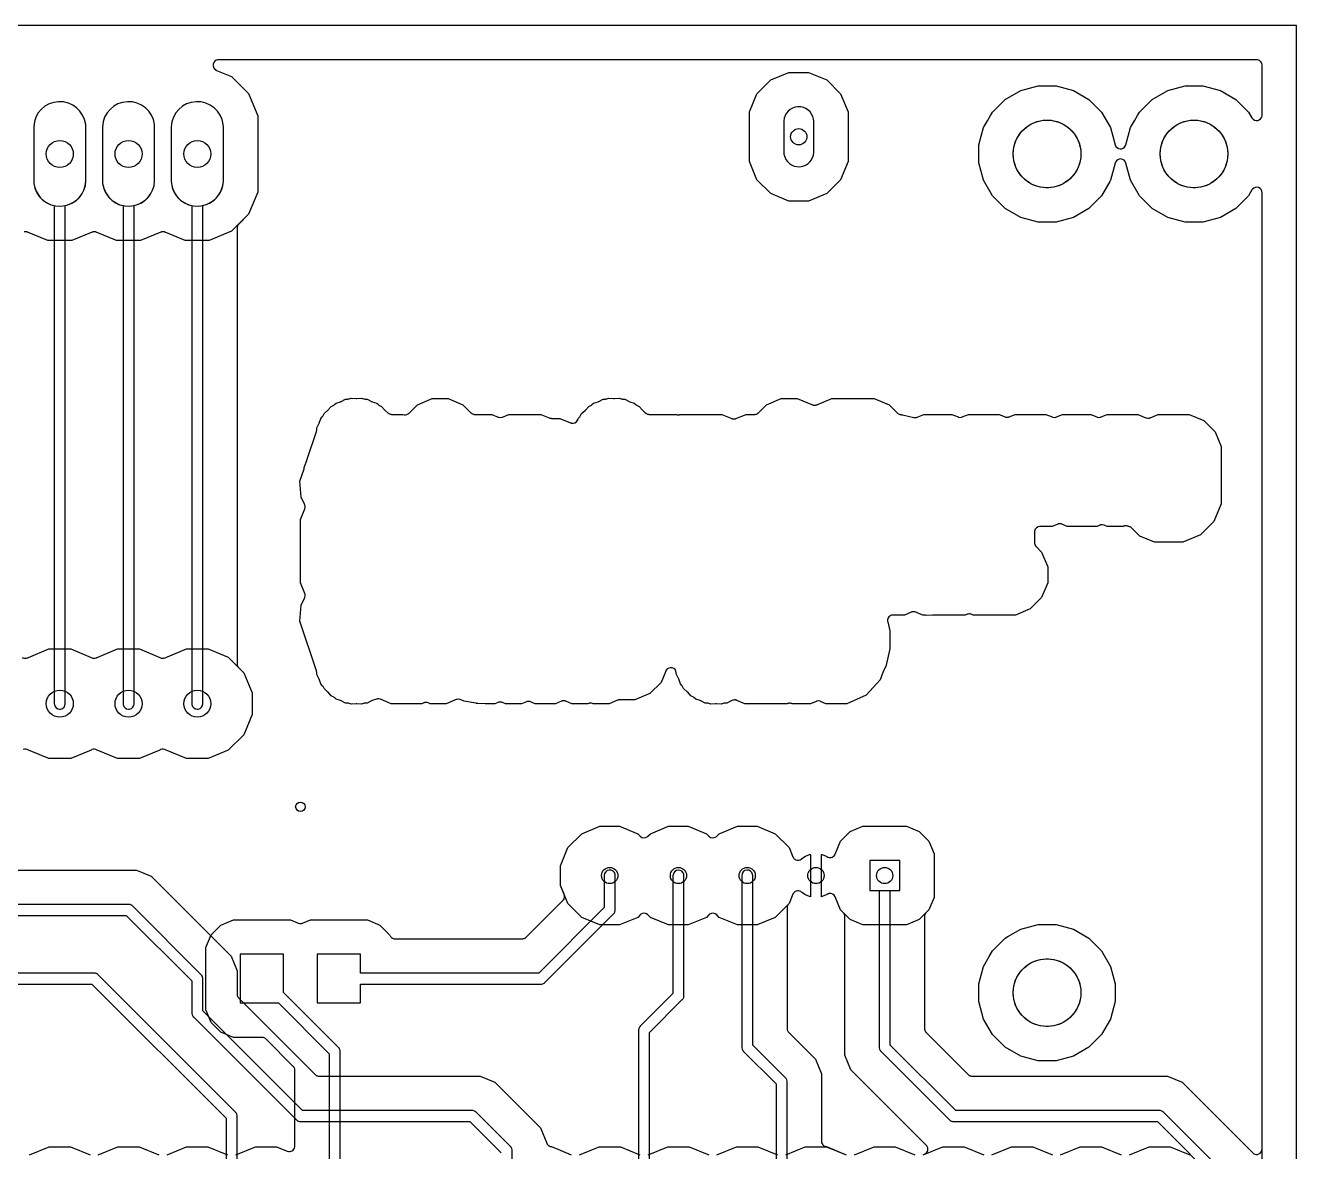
# Model space of a CAD drawing. Header units: millimetres. Extents: x 0 to 92.7, y 0 to 94.9.
# Drawn here: x 45.72 to 92.69, y 53.3 to 94.92 of the extents above; entities that cross this region are included whole.
import ezdxf

# ---------------------------------------------------------------- set-up
doc = ezdxf.new("R2010")
doc.units = ezdxf.units.MM

msp = doc.modelspace()

# ---------------------------------------------------------------- linework, layer by layer
at = {"layer": '16_copper'}
for points in [[(91.42, 6.514), (91.42, 88.736), (91.42, 88.737), (91.42, 88.737, 0.704924), (91.059, 88.865), (91.041, 88.838), (90.916, 88.623), (90.447, 88.153), (89.873, 87.822), (89.232, 87.65), (88.568, 87.65), (87.927, 87.822), (87.353, 88.153), (86.883, 88.623), (86.552, 89.197), (86.381, 89.833), (86.381, 89.834), (86.381, 89.834, 0.704927), (86, 89.864), (85.989, 89.833), (85.818, 89.197), (85.793, 89.153, 0.000046), (85.793, 89.153), (85.487, 88.623), (85.017, 88.153), (84.443, 87.822), (83.802, 87.65), (83.138, 87.65), (82.497, 87.822), (81.923, 88.153), (81.453, 88.623), (81.122, 89.197), (80.95, 89.838), (80.95, 90.502), (81.122, 91.143), (81.265, 91.39), (81.265, 91.39), (81.265, 91.39), (81.382, 91.593), (81.382, 91.593), (81.382, 91.593), (81.453, 91.717), (81.923, 92.187), (82.497, 92.518), (83.138, 92.69), (83.802, 92.69), (84.443, 92.518), (85.017, 92.187), (85.487, 91.717), (85.818, 91.143), (85.989, 90.507), (85.989, 90.506), (85.989, 90.506, 0.704923), (86.37, 90.476), (86.381, 90.507), (86.552, 91.143), (86.695, 91.39), (86.695, 91.39), (86.695, 91.39), (86.812, 91.593), (86.812, 91.593), (86.812, 91.593), (86.883, 91.717), (87.353, 92.187), (87.927, 92.518), (88.568, 92.69), (89.232, 92.69), (89.873, 92.518), (90.447, 92.187), (90.916, 91.717), (91.041, 91.502), (91.041, 91.502), (91.041, 91.501, 0.70493), (91.417, 91.571), (91.42, 91.604), (91.42, 93.447), (91.42, 93.448), (91.42, 93.448, 0.366019), (91.249, 93.647), (91.217, 93.65), (52.861, 93.65), (52.848, 93.649), (52.834, 93.648, 0.704923), (52.755, 93.274), (52.759, 93.272), (52.762, 93.269), (52.771, 93.265), (52.783, 93.259), (53.336, 93.03), (53.965, 92.401), (54.305, 91.58), (54.305, 88.76), (53.965, 87.939), (53.336, 87.31), (52.515, 86.97), (51.625, 86.97), (50.878, 87.279), (50.868, 87.282), (50.859, 87.286, 0.132341), (50.753, 87.289), (50.745, 87.287, 0.018108), (50.731, 87.282), (50.722, 87.279), (49.975, 86.97), (49.085, 86.97), (48.338, 87.279), (48.328, 87.282), (48.319, 87.286, 0.132341), (48.213, 87.289), (48.205, 87.287, 0.018108), (48.191, 87.282), (48.182, 87.279), (47.435, 86.97), (46.545, 86.97), (45.798, 87.279), (45.788, 87.282), (45.779, 87.286, 0.132341), (45.673, 87.289)], [(45.605, 71.562, 0.257634), (45.809, 71.547), (45.823, 71.556), (45.834, 71.562), (46.587, 71.874), (47.393, 71.874), (48.145, 71.562), (48.145, 71.562, 0.257634), (48.349, 71.547), (48.363, 71.556), (48.374, 71.562), (49.127, 71.874), (49.933, 71.874), (50.685, 71.562), (50.685, 71.562, 0.257634), (50.889, 71.547), (50.903, 71.556), (50.914, 71.562), (51.667, 71.874), (52.473, 71.874), (53.217, 71.566), (53.786, 70.996), (54.094, 70.253), (54.094, 69.447), (53.786, 68.703), (53.217, 68.134), (52.473, 67.826), (51.667, 67.826), (50.915, 68.138), (50.915, 68.138, 0.257636), (50.711, 68.153), (50.697, 68.144), (50.686, 68.138), (49.933, 67.826), (49.127, 67.826), (48.375, 68.138), (48.375, 68.138, 0.257636), (48.171, 68.153), (48.157, 68.144), (48.146, 68.138), (47.393, 67.826), (46.587, 67.826), (45.835, 68.138), (45.835, 68.138, 0.257636), (45.631, 68.153)], [(14.664, 63.703), (49.823, 63.703), (50.364, 63.479), (53.319, 60.524), (53.543, 59.983), (53.543, 59.114), (53.544, 59.104), (53.544, 59.094, 0.132342), (53.582, 58.995), (53.587, 58.989, 0.018024), (53.597, 58.978), (53.603, 58.971), (56.431, 56.143), (56.438, 56.136), (56.446, 56.129, 0.132344), (56.542, 56.086), (56.551, 56.085, 0.018059), (56.565, 56.084), (56.574, 56.083), (62.523, 56.083), (63.064, 55.859), (64.749, 54.174), (64.985, 53.603), (64.992, 53.591), (64.998, 53.578, 0.008427), (65.002, 53.572), (65.011, 53.56), (65.019, 53.549, 0.163127), (65.141, 53.481), (65.145, 53.48), (65.148, 53.48), (65.158, 53.479), (65.16, 53.479), (65.888, 53.177)], [(13.97, 62.027), (49.446, 62.027), (51.867, 59.606), (51.867, 58.42), (51.868, 58.41), (51.868, 58.4, 0.132342), (51.905, 58.301), (51.911, 58.295, 0.018024), (51.92, 58.283), (51.926, 58.276), (55.736, 54.466), (55.744, 54.46), (55.751, 54.453, 0.132344), (55.848, 54.409), (55.856, 54.409, 0.018059), (55.871, 54.408), (55.88, 54.407), (62.146, 54.407), (63.297, 53.256)], [(63.703, 45.804), (63.703, 53.34), (63.702, 53.35), (63.702, 53.36, 0.132342), (63.665, 53.459), (63.659, 53.465, 0.018024), (63.65, 53.477), (63.644, 53.484), (62.374, 54.754), (62.366, 54.76), (62.359, 54.767, 0.132344), (62.262, 54.811), (62.254, 54.811, 0.018059), (62.239, 54.812), (62.23, 54.813), (55.964, 54.813), (52.273, 58.504), (52.273, 59.69), (52.272, 59.7), (52.272, 59.71, 0.132342), (52.235, 59.809), (52.229, 59.815, 0.018024), (52.22, 59.827), (52.214, 59.834), (49.674, 62.374), (49.666, 62.38), (49.659, 62.387, 0.132344), (49.562, 62.431), (49.554, 62.431, 0.018059), (49.539, 62.432), (49.53, 62.433), (14.054, 62.433)], [(53.543, 44.534), (53.543, 54.61), (53.542, 54.62), (53.542, 54.63, 0.132342), (53.505, 54.729), (53.499, 54.735, 0.018024), (53.49, 54.747), (53.484, 54.754), (48.404, 59.834), (48.396, 59.84), (48.389, 59.847, 0.132344), (48.292, 59.891), (48.284, 59.891, 0.018059), (48.269, 59.892), (48.26, 59.893), (14.054, 59.893)]]:
    msp.add_lwpolyline(points, format="xyb", dxfattribs=at)
for points in [[(73.932, 88.427), (73.262, 88.705), (72.749, 89.218), (72.471, 89.888), (72.471, 91.722), (72.749, 92.392), (73.262, 92.905), (73.932, 93.183), (74.658, 93.183), (75.328, 92.905), (75.841, 92.392), (76.119, 91.722), (76.119, 89.888), (75.841, 89.218), (75.328, 88.705), (74.658, 88.427)], [(78.024, 64.054), (76.916, 64.054), (76.916, 62.946), (78.024, 62.946)], [(83.138, 56.65), (82.497, 56.822), (81.923, 57.153), (81.453, 57.623), (81.122, 58.197), (80.95, 58.838), (80.95, 59.502), (81.122, 60.143), (81.33, 60.504), (81.33, 60.504), (81.33, 60.504), (81.453, 60.717), (81.923, 61.187), (82.018, 61.241), (82.018, 61.241), (82.018, 61.241), (82.497, 61.518), (83.138, 61.69), (83.802, 61.69), (84.443, 61.518), (85.017, 61.187), (85.487, 60.717), (85.818, 60.143), (85.99, 59.502), (85.99, 58.838), (85.818, 58.197), (85.487, 57.623), (85.017, 57.153), (84.443, 56.822), (83.802, 56.65)]]:
    msp.add_lwpolyline(points, close=True, dxfattribs=at)
for points in [[(47.116, 88.247, 0.363971), (47.955, 89.163), (47.955, 91.177), (47.948, 91.261, 0.916332), (46.025, 91.177), (46.025, 89.163), (46.032, 89.079, 0.388879), (47.032, 88.24)], [(49.656, 88.247, 0.363971), (50.495, 89.163), (50.495, 91.177), (50.488, 91.261, 0.916332), (48.565, 91.177), (48.565, 89.163), (48.572, 89.079, 0.388879), (49.572, 88.24)], [(52.196, 88.247, 0.363971), (53.035, 89.163), (53.035, 91.177), (53.028, 91.261, 0.916332), (51.105, 91.177), (51.105, 89.163), (51.112, 89.079, 0.388879), (52.112, 88.24)], [(74.388, 89.704, 0.349915), (74.849, 90.22), (74.849, 91.39), (74.842, 91.452, 0.893655), (73.741, 91.39), (73.741, 90.22), (73.748, 90.158, 0.381721), (74.326, 89.697)], [(66.947, 61.676), (66.277, 61.954), (65.764, 62.467), (65.486, 63.137), (65.486, 63.863), (65.764, 64.533), (66.277, 65.046), (66.947, 65.324), (67.673, 65.324), (68.343, 65.046), (68.436, 64.953), (68.437, 64.953), (68.437, 64.952, 0.366016), (68.699, 64.932), (68.724, 64.953), (68.817, 65.046), (69.487, 65.324), (70.213, 65.324), (70.883, 65.046), (70.976, 64.953), (70.977, 64.953), (70.977, 64.952, 0.366016), (71.239, 64.932), (71.264, 64.953), (71.357, 65.046), (72.027, 65.324), (72.753, 65.324), (73.423, 65.046), (73.936, 64.533), (74.079, 64.189), (74.081, 64.184), (74.083, 64.18), (74.089, 64.169), (74.095, 64.157, 0.132342), (74.173, 64.086), (74.178, 64.084), (74.183, 64.082), (74.195, 64.077, 0.232074), (74.386, 64.102), (74.397, 64.112), (74.405, 64.118), (74.408, 64.121), (74.41, 64.123), (74.415, 64.128), (74.547, 64.216), (74.694, 64.277), (74.727, 64.283), (74.727, 63.5), (74.727, 63.5), (74.727, 63.5), (74.727, 62.717), (74.694, 62.723), (74.547, 62.784), (74.415, 62.872), (74.41, 62.877, 0.484389), (74.094, 62.84), (74.087, 62.826), (74.082, 62.817), (74.081, 62.814), (74.079, 62.811), (73.936, 62.467), (73.423, 61.954), (72.753, 61.676), (72.027, 61.676), (71.357, 61.954), (71.264, 62.047), (71.263, 62.047), (71.263, 62.048, 0.366016), (71.001, 62.068), (70.976, 62.047), (70.883, 61.954), (70.213, 61.676), (69.487, 61.676), (68.817, 61.954), (68.724, 62.047), (68.723, 62.047), (68.723, 62.048, 0.366016), (68.461, 62.068), (68.436, 62.047), (68.343, 61.954), (67.673, 61.676)], [(76.663, 61.676), (76.197, 61.869), (75.839, 62.227), (75.639, 62.71), (75.638, 62.713), (75.637, 62.715, 0.33731), (75.421, 62.832), (75.406, 62.83), (75.403, 62.829), (75.4, 62.829, 0.039291), (75.367, 62.817), (75.349, 62.807), (75.341, 62.803, 0.003006), (75.338, 62.801), (75.313, 62.784), (75.166, 62.723), (75.133, 62.717), (75.133, 63.5), (75.133, 63.5), (75.133, 63.5), (75.133, 64.283), (75.166, 64.277), (75.313, 64.216), (75.338, 64.199, 0.425142), (75.624, 64.261), (75.634, 64.28), (75.638, 64.288, 0.003196), (75.639, 64.29), (75.839, 64.773), (76.197, 65.131), (76.663, 65.324), (78.277, 65.324), (78.743, 65.131), (79.101, 64.773), (79.294, 64.307), (79.294, 62.693), (79.101, 62.227), (78.743, 61.869), (78.277, 61.676)]]:
    msp.add_lwpolyline(points, format="xyb", close=True, dxfattribs=at)
for points in [[(13.97, 59.487), (48.176, 59.487), (53.137, 54.526), (53.137, 44.45)], [(66.192, 53.177), (66.917, 53.478), (67.703, 53.478), (68.428, 53.177)], [(68.732, 53.177), (69.457, 53.478), (70.243, 53.478), (70.968, 53.177)], [(71.272, 53.177), (71.997, 53.478), (72.783, 53.478), (73.508, 53.177)], [(73.812, 53.177), (74.537, 53.478), (75.323, 53.478), (76.048, 53.177)], [(76.352, 53.177), (77.077, 53.478), (77.863, 53.478), (78.588, 53.177)], [(78.892, 53.177), (79.617, 53.478), (80.403, 53.478), (81.128, 53.177)], [(81.432, 53.177), (82.157, 53.478), (82.943, 53.478), (83.668, 53.177)], [(83.972, 53.177), (84.697, 53.478), (85.483, 53.478), (86.208, 53.177)], [(86.512, 53.177), (87.237, 53.478), (88.023, 53.478), (88.748, 53.177)]]:
    msp.add_lwpolyline(points, dxfattribs=at)
at = {"layer": '1_copper'}
for points in [[(91.08, 53.244, 0.651674), (91.42, 53.394), (91.42, 88.736), (91.42, 88.737), (91.42, 88.737, 0.704924), (91.059, 88.865), (91.041, 88.838), (90.916, 88.623), (90.447, 88.153), (89.873, 87.822), (89.232, 87.65), (88.568, 87.65), (87.927, 87.822), (87.353, 88.153), (86.883, 88.623), (86.552, 89.197), (86.381, 89.833), (86.381, 89.834), (86.381, 89.834, 0.704927), (86, 89.864), (85.989, 89.833), (85.818, 89.197), (85.793, 89.153, 0.000046), (85.793, 89.153), (85.487, 88.623), (85.017, 88.153), (84.443, 87.822), (83.802, 87.65), (83.138, 87.65), (82.497, 87.822), (81.923, 88.153), (81.453, 88.623), (81.122, 89.197), (80.95, 89.838), (80.95, 90.502), (81.122, 91.143), (81.265, 91.39), (81.265, 91.39), (81.265, 91.39), (81.382, 91.593), (81.382, 91.593), (81.382, 91.593), (81.453, 91.717), (81.923, 92.187), (82.497, 92.518), (83.138, 92.69), (83.802, 92.69), (84.443, 92.518), (85.017, 92.187), (85.487, 91.717), (85.818, 91.143), (85.989, 90.507), (85.989, 90.506), (85.989, 90.506, 0.704923), (86.37, 90.476), (86.381, 90.507), (86.552, 91.143), (86.695, 91.39), (86.695, 91.39), (86.695, 91.39), (86.812, 91.593), (86.812, 91.593), (86.812, 91.593), (86.883, 91.717), (87.353, 92.187), (87.927, 92.518), (88.568, 92.69), (89.232, 92.69), (89.873, 92.518), (90.447, 92.187), (90.916, 91.717), (91.041, 91.502), (91.041, 91.502), (91.041, 91.501, 0.70493), (91.417, 91.571), (91.42, 91.604), (91.42, 93.447), (91.42, 93.448), (91.42, 93.448, 0.366019), (91.249, 93.647), (91.217, 93.65), (52.861, 93.65), (52.848, 93.649), (52.834, 93.648, 0.704923), (52.755, 93.274), (52.759, 93.272), (52.762, 93.269), (52.771, 93.265), (52.783, 93.259), (53.336, 93.03), (53.965, 92.401), (54.305, 91.58), (54.305, 88.76), (53.965, 87.939), (53.603, 87.576), (53.596, 87.569), (53.589, 87.561, 0.132344), (53.546, 87.465), (53.545, 87.457, 0.018059), (53.544, 87.442), (53.543, 87.433), (53.543, 71.323), (53.544, 71.313), (53.544, 71.303, 0.132342), (53.582, 71.204), (53.587, 71.198, 0.018024), (53.597, 71.187), (53.603, 71.18), (53.786, 70.996), (54.094, 70.253), (54.094, 69.447), (53.786, 68.703), (53.217, 68.134), (52.473, 67.826), (51.667, 67.826), (50.915, 68.138), (50.915, 68.138, 0.257636), (50.711, 68.153), (50.697, 68.144), (50.686, 68.138), (49.933, 67.826), (49.127, 67.826), (48.375, 68.138), (48.375, 68.138, 0.257636), (48.171, 68.153), (48.157, 68.144), (48.146, 68.138), (47.393, 67.826), (46.587, 67.826), (45.835, 68.138), (45.835, 68.138, 0.257636), (45.631, 68.153)], [(53.492, 53.177), (54.217, 53.478), (55.003, 53.478), (55.396, 53.315), (55.401, 53.314), (55.405, 53.311, 0.46906), (55.674, 53.471), (55.675, 53.486), (55.677, 53.496), (55.677, 53.499), (55.677, 53.503), (55.677, 56.304), (55.676, 56.314), (55.676, 56.324, 0.132342), (55.638, 56.423), (55.633, 56.429, 0.018024), (55.623, 56.44), (55.617, 56.447), (54.606, 57.459), (54.598, 57.466), (54.591, 57.473, 0.132344), (54.494, 57.516), (54.486, 57.517, 0.018059), (54.471, 57.518), (54.462, 57.519), (53.405, 57.519), (52.939, 57.712), (52.581, 58.069), (52.388, 58.536), (52.388, 60.844), (52.581, 61.311), (52.939, 61.668), (53.405, 61.861), (55.511, 61.861), (55.802, 61.741), (55.812, 61.738), (55.821, 61.734, 0.132341), (55.927, 61.731), (55.935, 61.733, 0.018091), (55.949, 61.738), (55.958, 61.741), (56.249, 61.861), (58.355, 61.861), (58.821, 61.668), (59.179, 61.311), (59.188, 61.289, 0.054628), (59.213, 61.246), (59.221, 61.234), (59.224, 61.232), (59.226, 61.229, 0.168586), (59.343, 61.166), (59.347, 61.165), (59.35, 61.165), (59.36, 61.164), (59.376, 61.163), (64.076, 61.163), (64.086, 61.164), (64.096, 61.164, 0.132342), (64.195, 61.202), (64.201, 61.207, 0.018024), (64.212, 61.217), (64.219, 61.223), (65.58, 62.583), (65.589, 62.594), (65.599, 62.605, 0.222877), (65.634, 62.774), (65.633, 62.777), (65.632, 62.78), (65.628, 62.79), (65.624, 62.805), (65.486, 63.137), (65.486, 63.863), (65.764, 64.533), (66.277, 65.046), (66.947, 65.324), (67.673, 65.324), (68.343, 65.046), (68.436, 64.953), (68.437, 64.953), (68.437, 64.952, 0.366016), (68.699, 64.932), (68.724, 64.953), (68.817, 65.046), (69.487, 65.324), (70.213, 65.324), (70.883, 65.046), (70.976, 64.953), (70.977, 64.953), (70.977, 64.952, 0.366016), (71.239, 64.932), (71.264, 64.953), (71.357, 65.046), (72.027, 65.324), (72.753, 65.324), (73.423, 65.046), (73.936, 64.533), (74.079, 64.189), (74.081, 64.184), (74.083, 64.18), (74.089, 64.169), (74.095, 64.157, 0.132342), (74.173, 64.086), (74.178, 64.084), (74.183, 64.082), (74.195, 64.077, 0.232074), (74.386, 64.102), (74.397, 64.112), (74.405, 64.118), (74.408, 64.121), (74.41, 64.123), (74.415, 64.128), (74.547, 64.216), (74.694, 64.277), (74.727, 64.283), (74.727, 63.5), (74.727, 63.5), (74.727, 63.5), (74.727, 62.717), (74.694, 62.723), (74.547, 62.784), (74.415, 62.872), (74.41, 62.877, 0.484409), (74.094, 62.84), (74.087, 62.826), (74.082, 62.817), (74.081, 62.814), (74.079, 62.811), (73.936, 62.467), (73.923, 62.453, 0.061498), (73.889, 62.409), (73.886, 62.402), (73.882, 62.395, 0.068946), (73.866, 62.342), (73.865, 62.333, 0.018059), (73.864, 62.319), (73.863, 62.31), (73.863, 57.844), (73.864, 57.834), (73.864, 57.824, 0.132342), (73.902, 57.725), (73.907, 57.719, 0.018024), (73.917, 57.708), (73.923, 57.701), (74.909, 56.714), (75.133, 56.173), (75.133, 53.681), (75.133, 53.68), (75.133, 53.68, 0.087944), (75.146, 53.61), (75.154, 53.594), (75.161, 53.579, 0.207443), (75.304, 53.481), (75.319, 53.479), (76.048, 53.177)], [(78.941, 53.198, 0.484381), (79.028, 53.505), (79.018, 53.516), (79.012, 53.524), (79.01, 53.527), (79.007, 53.529), (76.221, 56.316), (75.997, 56.857), (75.997, 61.985), (75.996, 61.995), (75.996, 62.005, 0.132341), (75.958, 62.104), (75.953, 62.11, 0.018026), (75.943, 62.122), (75.937, 62.129), (75.839, 62.227), (75.639, 62.71), (75.638, 62.713), (75.637, 62.715, 0.337331), (75.421, 62.832), (75.406, 62.83), (75.403, 62.829), (75.4, 62.829, 0.039291), (75.367, 62.817), (75.349, 62.807), (75.341, 62.803, 0.003019), (75.338, 62.801), (75.313, 62.784), (75.166, 62.723), (75.133, 62.717), (75.133, 63.5), (75.133, 63.5), (75.133, 63.5), (75.133, 64.283), (75.166, 64.277), (75.313, 64.216), (75.338, 64.199, 0.425158), (75.624, 64.261), (75.634, 64.28), (75.638, 64.288, 0.003212), (75.639, 64.29), (75.839, 64.773), (76.197, 65.131), (76.663, 65.324), (78.277, 65.324), (78.743, 65.131), (79.101, 64.773), (79.294, 64.307), (79.294, 62.693), (79.101, 62.227), (79.003, 62.129), (78.996, 62.121), (78.989, 62.114, 0.132344), (78.946, 62.017), (78.945, 62.009, 0.018059), (78.944, 61.994), (78.943, 61.985), (78.943, 57.844), (78.944, 57.834), (78.944, 57.824, 0.132342), (78.982, 57.725), (78.987, 57.719, 0.018024), (78.997, 57.708), (79.003, 57.701), (80.561, 56.143), (80.568, 56.136), (80.576, 56.129, 0.132344), (80.672, 56.086), (80.681, 56.085, 0.018059), (80.695, 56.084), (80.704, 56.083), (87.923, 56.083), (88.464, 55.859), (90.976, 53.347), (91.073, 53.25)], [(90.314, 52.214), (87.774, 54.754), (87.766, 54.76), (87.759, 54.767, 0.132344), (87.662, 54.811), (87.654, 54.811, 0.018059), (87.639, 54.812), (87.63, 54.813), (80.094, 54.813), (77.673, 57.234), (77.673, 62.946), (78.024, 62.946), (78.024, 64.054), (76.916, 64.054), (76.916, 62.946), (77.267, 62.946), (77.267, 57.15), (77.268, 57.14), (77.268, 57.13, 0.132342), (77.305, 57.031), (77.311, 57.025, 0.018024), (77.32, 57.013), (77.326, 57.006), (79.866, 54.466), (79.874, 54.46), (79.881, 54.453, 0.132344), (79.978, 54.409), (79.986, 54.409, 0.018059), (80.001, 54.408), (80.01, 54.407), (87.546, 54.407), (89.967, 51.986)], [(68.782, 30.499), (68.782, 57.701), (69.993, 58.912), (70, 58.92), (70.007, 58.928, 0.132636), (70.05, 59.024), (70.051, 59.032), (70.052, 59.038), (70.052, 59.046), (70.052, 59.055), (70.052, 63.5), (70.049, 63.535, 0.847945), (69.65, 63.531), (69.648, 63.5), (69.648, 59.139), (68.437, 57.928), (68.43, 57.92), (68.423, 57.912, 0.132636), (68.38, 57.816), (68.379, 57.808), (68.378, 57.802), (68.378, 57.794), (68.378, 57.785), (68.378, 30.565)], [(73.863, 33.104), (73.863, 55.88), (73.862, 55.89), (73.862, 55.9, 0.132342), (73.825, 55.999), (73.819, 56.005, 0.018024), (73.81, 56.017), (73.804, 56.024), (72.593, 57.234), (72.593, 63.5), (72.59, 63.535, 0.915917), (72.187, 63.5), (72.187, 57.15), (72.188, 57.14), (72.188, 57.13, 0.132342), (72.225, 57.031), (72.231, 57.025, 0.018024), (72.24, 57.013), (72.246, 57.006), (73.457, 55.796), (73.457, 33.02)], [(57.353, 52.178), (57.353, 56.998), (57.352, 57.008), (57.352, 57.018, 0.132342), (57.315, 57.117), (57.309, 57.123, 0.018024), (57.3, 57.135), (57.294, 57.142), (55.258, 59.177), (55.258, 60.592), (53.658, 60.592), (53.658, 58.789), (55.072, 58.789), (56.947, 56.914), (56.947, 52.178)]]:
    msp.add_lwpolyline(points, format="xyb", dxfattribs=at)
for points in [[(73.932, 88.427), (73.262, 88.705), (72.749, 89.218), (72.471, 89.888), (72.471, 91.722), (72.749, 92.392), (73.262, 92.905), (73.932, 93.183), (74.658, 93.183), (75.328, 92.905), (75.841, 92.392), (76.119, 91.722), (76.119, 89.888), (75.841, 89.218), (75.328, 88.705), (74.658, 88.427)], [(83.138, 56.65), (82.497, 56.822), (81.923, 57.153), (81.453, 57.623), (81.122, 58.197), (80.95, 58.838), (80.95, 59.502), (81.122, 60.143), (81.33, 60.504), (81.33, 60.504), (81.33, 60.504), (81.453, 60.717), (81.923, 61.187), (82.018, 61.241), (82.018, 61.241), (82.018, 61.241), (82.497, 61.518), (83.138, 61.69), (83.802, 61.69), (84.443, 61.518), (85.017, 61.187), (85.487, 60.717), (85.818, 60.143), (85.99, 59.502), (85.99, 58.838), (85.818, 58.197), (85.487, 57.623), (85.017, 57.153), (84.443, 56.822), (83.802, 56.65)]]:
    msp.add_lwpolyline(points, close=True, dxfattribs=at)
for points in [[(47.027, 69.65, 0.361416), (47.193, 69.85), (47.193, 88.261), (47.199, 88.262, 0.339455), (47.955, 89.163), (47.955, 91.177), (47.948, 91.261, 0.916332), (46.025, 91.177), (46.025, 89.163), (46.032, 89.079, 0.315299), (46.781, 88.262), (46.787, 88.261), (46.787, 69.85), (46.79, 69.815, 0.366015), (46.992, 69.647)], [(49.567, 69.65, 0.361416), (49.733, 69.85), (49.733, 88.261), (49.739, 88.262, 0.339455), (50.495, 89.163), (50.495, 91.177), (50.488, 91.261, 0.916332), (48.565, 91.177), (48.565, 89.163), (48.572, 89.079, 0.315299), (49.321, 88.262), (49.327, 88.261), (49.327, 69.85), (49.33, 69.815, 0.366015), (49.532, 69.647)], [(52.107, 69.65, 0.361416), (52.273, 69.85), (52.273, 88.261), (52.279, 88.262, 0.339455), (53.035, 89.163), (53.035, 91.177), (53.028, 91.261, 0.916332), (51.105, 91.177), (51.105, 89.163), (51.112, 89.079, 0.315299), (51.861, 88.262), (51.867, 88.261), (51.867, 69.85), (51.87, 69.815, 0.366015), (52.072, 69.647)], [(74.388, 89.704, 0.349915), (74.849, 90.22), (74.849, 91.39), (74.842, 91.452, 0.893655), (73.741, 91.39), (73.741, 90.22), (73.748, 90.158, 0.381721), (74.326, 89.697)], [(71.25, 69.845), (71.241, 69.845), (71.221, 69.845), (71.046, 69.833), (70.968, 69.859, 0.062787), (70.918, 69.869), (70.836, 69.875), (70.679, 69.953), (70.67, 69.957), (70.652, 69.964), (70.486, 70.02), (70.423, 70.074, 0.062788), (70.381, 70.102), (70.307, 70.139), (70.192, 70.272), (70.185, 70.278), (70.172, 70.292), (70.039, 70.407), (70.002, 70.481, 0.062788), (69.974, 70.523), (69.92, 70.586), (69.864, 70.752), (69.86, 70.761), (69.853, 70.779), (69.775, 70.936), (69.771, 70.994, 0.728646), (69.395, 71.086), (69.389, 71.074), (69.384, 71.066), (69.382, 71.062), (69.38, 71.057), (69.207, 70.64), (68.789, 70.222), (68.243, 69.996), (67.679, 69.996), (67.673, 69.996), (67.668, 69.996, 0.043887), (67.632, 69.991), (67.619, 69.986), (67.61, 69.984), (67.606, 69.982), (67.602, 69.981), (67.286, 69.85), (66.695, 69.85), (66.679, 69.857, 0.113199), (66.59, 69.872), (66.582, 69.871), (66.574, 69.87, 0.022083), (66.554, 69.867), (66.546, 69.864, 0.016361), (66.532, 69.86), (66.524, 69.857), (66.507, 69.85), (65.916, 69.85), (65.689, 69.944), (65.679, 69.947), (65.67, 69.951, 0.132341), (65.564, 69.954), (65.556, 69.952, 0.018091), (65.542, 69.947), (65.533, 69.944), (65.306, 69.85), (64.56, 69.85), (64.385, 69.922), (64.375, 69.926), (64.366, 69.929, 0.132341), (64.26, 69.932), (64.252, 69.93, 0.018108), (64.238, 69.925), (64.229, 69.922), (64.054, 69.85), (63.463, 69.85), (63.347, 69.898), (63.338, 69.901, 0.1558), (63.215, 69.906), (63.207, 69.904), (63.201, 69.902), (63.193, 69.899), (63.059, 69.845), (63.045, 69.845), (63.045, 69.845), (62.71, 69.85), (62.432, 69.854), (62.432, 69.854), (62.414, 69.854), (62.412, 69.855, 0.01699), (62.399, 69.86), (62.387, 69.864), (62.378, 69.867), (62.373, 69.867), (62.367, 69.869), (61.937, 69.947), (61.78, 70.003), (61.775, 70.005), (61.77, 70.007, 0.132341), (61.665, 70.01), (61.651, 70.005), (61.641, 70.003), (61.638, 70.001), (61.634, 70), (61.272, 69.85), (60.681, 69.85), (60.601, 69.883, 0.157853), (60.476, 69.893), (60.468, 69.89, 0.018063), (60.454, 69.886), (60.445, 69.883), (60.365, 69.85), (59.229, 69.85), (58.836, 70.013), (58.834, 70.014), (58.831, 70.015, 0.132341), (58.726, 70.026), (58.706, 70.021), (58.697, 70.019, 0.003179), (58.694, 70.018), (58.534, 69.964), (58.525, 69.96), (58.507, 69.953), (58.35, 69.875), (58.268, 69.869, 0.062787), (58.218, 69.859), (58.14, 69.833), (57.965, 69.845), (57.955, 69.845), (57.936, 69.845), (57.761, 69.833), (57.682, 69.859, 0.062787), (57.632, 69.869), (57.55, 69.875), (57.393, 69.953), (57.384, 69.957), (57.366, 69.964), (57.2, 70.02), (57.137, 70.074, 0.062788), (57.095, 70.102), (57.021, 70.139), (56.906, 70.272), (56.899, 70.278), (56.886, 70.292), (56.753, 70.407), (56.716, 70.481, 0.062788), (56.688, 70.523), (56.634, 70.586), (56.578, 70.752), (56.575, 70.761), (56.567, 70.779), (56.489, 70.936), (56.483, 71.018, 0.062783), (56.473, 71.068), (55.863, 72.899), (55.905, 73.489), (56.037, 73.754), (56.044, 73.77), (56.05, 73.786, 0.133507), (56.053, 73.893), (56.051, 73.898), (56.043, 73.923), (55.88, 74.317), (55.88, 76.661), (56.043, 77.055), (56.048, 77.071), (56.054, 77.088, 0.133508), (56.049, 77.195), (56.047, 77.2), (56.037, 77.224), (55.905, 77.489), (55.863, 78.079), (56.016, 78.537), (56.019, 78.553), (56.023, 78.569), (56.024, 78.571), (56.024, 78.572), (56.024, 78.581, 0.048036), (56.026, 78.623), (56.116, 78.84), (56.118, 78.847), (56.121, 78.854), (56.473, 79.91), (56.475, 79.919, 0.05131), (56.483, 79.959), (56.489, 80.042), (56.567, 80.199), (56.571, 80.208), (56.578, 80.225), (56.634, 80.392), (56.688, 80.454), (56.694, 80.462, 0.051334), (56.716, 80.497), (56.753, 80.571), (56.886, 80.686), (56.893, 80.693), (56.906, 80.706), (57.021, 80.839), (57.095, 80.875, 0.062788), (57.137, 80.904), (57.2, 80.958), (57.366, 81.013), (57.375, 81.017), (57.393, 81.024), (57.55, 81.103), (57.632, 81.109, 0.062787), (57.682, 81.119), (57.761, 81.145), (57.936, 81.132), (57.945, 81.133), (57.965, 81.132), (58.14, 81.145), (58.218, 81.119, 0.062787), (58.268, 81.109), (58.35, 81.103), (58.507, 81.024), (58.516, 81.021), (58.534, 81.013), (58.7, 80.958), (58.763, 80.904, 0.062788), (58.805, 80.875), (58.879, 80.839), (58.994, 80.706), (59.001, 80.699), (59.014, 80.686), (59.121, 80.593), (59.123, 80.591), (59.125, 80.589, 0.132344), (59.222, 80.546), (59.243, 80.544), (59.252, 80.543, 0.00318), (59.254, 80.543), (59.648, 80.543), (59.661, 80.538, 0.260398), (59.858, 80.561), (59.861, 80.564), (59.863, 80.565), (59.871, 80.572), (59.882, 80.582), (60.202, 80.901), (60.748, 81.128), (61.339, 81.128), (61.885, 80.901), (62.184, 80.603), (62.191, 80.596), (62.199, 80.589, 0.132344), (62.295, 80.546), (62.303, 80.545, 0.018059), (62.318, 80.544), (62.327, 80.543), (62.958, 80.543), (63.194, 80.446), (63.203, 80.443), (63.213, 80.439, 0.132341), (63.318, 80.436), (63.326, 80.438, 0.018034), (63.34, 80.443), (63.349, 80.446), (63.585, 80.543), (64.76, 80.543), (65.076, 80.413), (65.081, 80.411), (65.087, 80.409, 0.04389), (65.121, 80.4), (65.135, 80.399), (65.145, 80.398), (65.149, 80.398), (65.153, 80.397), (65.462, 80.397), (65.867, 80.23), (65.875, 80.227), (65.882, 80.224, 0.366018), (66.125, 80.324), (66.129, 80.334), (66.133, 80.341), (66.135, 80.347), (66.137, 80.353), (66.15, 80.392), (66.204, 80.454, 0.062788), (66.233, 80.497), (66.27, 80.571), (66.402, 80.686), (66.409, 80.693), (66.423, 80.706), (66.538, 80.839), (66.611, 80.875, 0.062788), (66.654, 80.904), (66.716, 80.958), (66.883, 81.013), (66.892, 81.017), (66.909, 81.024), (67.066, 81.103), (67.149, 81.109, 0.062787), (67.199, 81.119), (67.277, 81.145), (67.452, 81.132), (67.462, 81.133), (67.481, 81.132), (67.656, 81.145), (67.734, 81.119, 0.062787), (67.784, 81.109), (67.867, 81.103), (68.024, 81.024), (68.033, 81.021), (68.05, 81.013), (68.217, 80.958), (68.279, 80.904, 0.062788), (68.321, 80.875), (68.395, 80.839), (68.51, 80.706), (68.517, 80.699), (68.531, 80.686), (68.637, 80.593), (68.64, 80.591), (68.642, 80.589, 0.132344), (68.738, 80.546), (68.759, 80.544), (68.768, 80.543, 0.003176), (68.77, 80.543), (69.766, 80.543), (69.767, 80.543, 0.043885), (69.801, 80.532), (69.811, 80.531), (69.821, 80.529, 0.079792), (69.892, 80.533), (69.9, 80.536, 0.017009), (69.914, 80.54), (69.922, 80.543), (69.924, 80.543), (71.449, 80.543), (71.82, 80.39), (71.829, 80.387), (71.839, 80.383, 0.132341), (71.945, 80.38), (71.952, 80.382, 0.018108), (71.966, 80.387), (71.975, 80.39), (72.346, 80.543), (72.661, 80.543), (72.671, 80.544), (72.681, 80.544, 0.132342), (72.78, 80.582), (72.786, 80.587, 0.018024), (72.797, 80.597), (72.804, 80.603), (73.103, 80.901), (73.649, 81.128), (74.24, 81.128), (74.803, 80.895), (74.812, 80.892), (74.822, 80.888, 0.132341), (74.927, 80.885), (74.935, 80.887, 0.0181), (74.949, 80.892), (74.958, 80.895), (75.521, 81.128), (77.085, 81.128), (77.632, 80.901), (77.934, 80.599), (77.941, 80.593, 0.054613), (77.976, 80.566), (77.985, 80.563, 0.039041), (78.017, 80.549), (78.026, 80.546, 0.017467), (78.043, 80.542), (78.053, 80.541), (78.061, 80.54), (78.068, 80.54), (78.075, 80.539), (78.08, 80.539), (78.092, 80.534, 0.007299), (78.098, 80.532), (78.102, 80.53), (78.104, 80.529), (78.11, 80.528), (78.118, 80.526), (78.126, 80.523), (78.127, 80.522), (78.129, 80.522), (78.544, 80.43), (78.554, 80.428), (78.564, 80.426, 0.087944), (78.635, 80.43), (78.643, 80.433), (78.65, 80.434), (78.657, 80.437), (78.666, 80.44), (78.915, 80.543), (79.953, 80.543), (80.18, 80.45), (80.189, 80.447), (80.199, 80.443, 0.132341), (80.304, 80.44), (80.312, 80.442, 0.018104), (80.326, 80.447), (80.335, 80.45), (80.562, 80.543), (81.698, 80.543), (81.917, 80.453), (81.927, 80.45), (81.936, 80.446, 0.132341), (82.042, 80.443), (82.05, 80.445, 0.018082), (82.064, 80.45), (82.072, 80.453), (82.292, 80.543), (83.428, 80.543), (83.658, 80.448), (83.668, 80.445), (83.677, 80.441, 0.132341), (83.783, 80.438), (83.791, 80.441, 0.018104), (83.805, 80.445), (83.813, 80.448), (84.044, 80.543), (85.082, 80.543), (85.309, 80.45), (85.318, 80.447), (85.328, 80.443, 0.132341), (85.433, 80.44), (85.441, 80.442, 0.018104), (85.455, 80.447), (85.464, 80.45), (85.691, 80.543), (86.827, 80.543), (87.125, 80.42), (87.135, 80.417), (87.144, 80.413, 0.132341), (87.25, 80.41), (87.258, 80.412, 0.018034), (87.272, 80.417), (87.28, 80.42), (87.579, 80.543), (88.715, 80.543), (89.261, 80.317), (89.679, 79.899), (89.905, 79.353), (89.905, 77.243), (89.635, 76.59), (89.134, 76.09), (88.481, 75.819), (87.442, 75.819), (86.896, 76.045), (86.598, 76.344), (86.59, 76.35), (86.583, 76.357, 0.05842), (86.54, 76.384), (86.53, 76.388), (86.521, 76.392, 0.038137), (86.486, 76.401), (86.478, 76.401), (86.471, 76.402), (86.453, 76.41, 0.113195), (86.364, 76.425), (86.356, 76.424), (86.348, 76.424, 0.022079), (86.329, 76.42), (86.321, 76.417, 0.01638), (86.307, 76.413), (86.298, 76.41), (86.282, 76.403), (85.691, 76.403), (85.581, 76.448), (85.571, 76.452), (85.562, 76.455, 0.132341), (85.456, 76.458), (85.448, 76.456, 0.018095), (85.434, 76.451), (85.426, 76.448), (85.316, 76.403), (84.919, 76.403), (84.919, 76.403), (84.219, 76.403), (84.018, 76.486), (84.009, 76.489), (83.999, 76.493, 0.132341), (83.894, 76.496), (83.886, 76.494, 0.018067), (83.872, 76.489), (83.863, 76.486), (83.662, 76.403), (83.209, 76.403), (83.208, 76.403), (83.207, 76.403, 0.366019), (83.008, 76.232), (83.006, 76.2), (83.006, 75.799), (83.007, 75.789), (83.007, 75.779, 0.132342), (83.044, 75.68), (83.05, 75.674, 0.018024), (83.059, 75.662), (83.065, 75.655), (83.267, 75.454), (83.493, 74.908), (83.493, 74.317), (83.267, 73.771), (82.849, 73.353), (82.302, 73.127), (80.738, 73.127), (80.671, 73.154, 0.157849), (80.546, 73.164), (80.538, 73.162, 0.018054), (80.524, 73.157), (80.515, 73.154), (80.449, 73.127), (79.248, 73.127), (79.24, 73.126), (79.231, 73.126), (79.005, 73.108), (78.976, 73.117), (78.961, 73.12), (78.946, 73.124), (78.944, 73.124), (78.941, 73.125), (78.931, 73.125), (78.914, 73.127), (78.884, 73.127), (78.674, 73.214), (78.667, 73.216), (78.658, 73.219), (78.589, 73.242, 0.142475), (78.475, 73.245), (78.459, 73.239), (78.449, 73.236), (78.447, 73.235), (78.445, 73.234), (78.2, 73.127), (77.779, 73.127), (77.773, 73.126), (77.767, 73.126, 0.416594), (77.577, 72.91), (77.579, 72.896), (77.579, 72.886), (77.581, 72.882), (77.581, 72.878), (77.658, 72.546), (77.658, 71.878), (77.508, 71.228), (77.407, 71.022), (77.404, 71.012), (77.398, 70.999), (77.306, 70.731), (76.782, 70.161), (76.072, 69.85), (75.298, 69.85), (75.102, 69.936), (75.095, 69.938), (75.09, 69.94), (75.087, 69.941), (75.079, 69.944, 0.132341), (74.974, 69.947), (74.968, 69.946), (74.963, 69.945), (74.954, 69.941), (74.952, 69.94), (74.948, 69.939), (74.946, 69.938), (74.943, 69.937), (74.732, 69.85), (74.043, 69.85), (74.035, 69.853, 0.078449), (73.974, 69.868), (73.966, 69.869), (73.956, 69.868), (73.946, 69.868, 0.039544), (73.911, 69.863), (73.903, 69.861, 0.037599), (73.872, 69.85), (72.307, 69.85), (72.007, 69.974), (72.004, 69.975), (72.002, 69.977, 0.043888), (71.967, 69.986), (71.953, 69.988), (71.938, 69.99, 0.046083), (71.897, 69.987), (71.876, 69.982), (71.868, 69.98, 0.003003), (71.865, 69.979), (71.82, 69.964), (71.811, 69.96), (71.793, 69.953), (71.636, 69.875), (71.554, 69.869, 0.062787), (71.504, 69.859), (71.425, 69.833)], [(58.102, 59.487), (64.77, 59.487), (64.78, 59.488), (64.79, 59.488, 0.132342), (64.889, 59.525), (64.895, 59.531, 0.018024), (64.907, 59.54), (64.914, 59.546), (67.454, 62.086), (67.46, 62.094), (67.467, 62.101, 0.132344), (67.511, 62.198), (67.511, 62.206, 0.018059), (67.512, 62.221), (67.513, 62.23), (67.513, 63.5), (67.51, 63.535, 0.915917), (67.107, 63.5), (67.107, 62.314), (64.686, 59.893), (58.102, 59.893), (58.102, 60.592), (56.502, 60.592), (56.502, 58.789), (58.102, 58.789)]]:
    msp.add_lwpolyline(points, format="xyb", close=True, dxfattribs=at)
for points in [[(45.872, 53.177), (46.597, 53.478), (47.383, 53.478), (48.108, 53.177)], [(48.412, 53.177), (49.137, 53.478), (49.923, 53.478), (50.648, 53.177)], [(50.952, 53.177), (51.677, 53.478), (52.463, 53.478), (53.188, 53.177)], [(76.352, 53.177), (77.077, 53.478), (77.863, 53.478), (78.588, 53.177)]]:
    msp.add_lwpolyline(points, dxfattribs=at)
at = {"layer": 'drills_NPTH'}
for centre in [(83.47, 90.17), (88.9, 90.17), (83.47, 59.17)]:
    msp.add_circle(centre, 1.25, dxfattribs=at)
at = {"layer": 'drills_PTH'}
for centre, radius in [((46.99, 90.17), 0.5), ((49.53, 90.17), 0.5), ((52.07, 90.17), 0.5), ((74.295, 90.805), 0.3), ((46.99, 69.85), 0.5), ((49.53, 69.85), 0.5), ((52.07, 69.85), 0.5), ((67.31, 63.5), 0.3), ((69.85, 63.5), 0.3), ((72.39, 63.5), 0.3), ((74.93, 63.5), 0.3), ((77.47, 63.5), 0.3)]:
    msp.add_circle(centre, radius, dxfattribs=at)
at = {"layer": 'drills_via_1_16'}
msp.add_circle((55.88, 66.04), 0.175, dxfattribs=at)
at = {"layer": 'holes'}
for points in [[(84.72, 90.121), (84.712, 90.023), (84.697, 89.926), (84.674, 89.83), (84.644, 89.737), (84.606, 89.646), (84.561, 89.559), (84.51, 89.475), (84.452, 89.396), (84.389, 89.321), (84.319, 89.251), (84.244, 89.188), (84.165, 89.13), (84.081, 89.079), (83.994, 89.034), (83.903, 88.996), (83.81, 88.966), (83.714, 88.943), (83.617, 88.928), (83.519, 88.92), (83.421, 88.92), (83.323, 88.928), (83.226, 88.943), (83.13, 88.966), (83.037, 88.996), (82.946, 89.034), (82.859, 89.079), (82.775, 89.13), (82.696, 89.188), (82.621, 89.251), (82.551, 89.321), (82.488, 89.396), (82.43, 89.475), (82.379, 89.559), (82.334, 89.646), (82.296, 89.737), (82.266, 89.83), (82.243, 89.926), (82.228, 90.023), (82.22, 90.121), (82.22, 90.219), (82.228, 90.317), (82.243, 90.414), (82.266, 90.51), (82.296, 90.603), (82.334, 90.694), (82.379, 90.781), (82.43, 90.865), (82.488, 90.944), (82.551, 91.019), (82.621, 91.089), (82.696, 91.152), (82.775, 91.21), (82.859, 91.261), (82.946, 91.306), (83.037, 91.344), (83.13, 91.374), (83.226, 91.397), (83.323, 91.412), (83.421, 91.42), (83.519, 91.42), (83.617, 91.412), (83.714, 91.397), (83.81, 91.374), (83.903, 91.344), (83.994, 91.306), (84.081, 91.261), (84.165, 91.21), (84.244, 91.152), (84.319, 91.089), (84.389, 91.019), (84.452, 90.944), (84.51, 90.865), (84.561, 90.781), (84.606, 90.694), (84.644, 90.603), (84.674, 90.51), (84.697, 90.414), (84.712, 90.317), (84.72, 90.219), (84.72, 90.121)], [(90.15, 90.121), (90.142, 90.023), (90.127, 89.926), (90.104, 89.83), (90.074, 89.737), (90.036, 89.646), (89.991, 89.559), (89.94, 89.475), (89.882, 89.396), (89.819, 89.321), (89.749, 89.251), (89.674, 89.188), (89.595, 89.13), (89.511, 89.079), (89.424, 89.034), (89.333, 88.996), (89.24, 88.966), (89.144, 88.943), (89.047, 88.928), (88.949, 88.92), (88.851, 88.92), (88.753, 88.928), (88.656, 88.943), (88.56, 88.966), (88.467, 88.996), (88.376, 89.034), (88.289, 89.079), (88.205, 89.13), (88.126, 89.188), (88.051, 89.251), (87.981, 89.321), (87.918, 89.396), (87.86, 89.475), (87.809, 89.559), (87.764, 89.646), (87.726, 89.737), (87.696, 89.83), (87.673, 89.926), (87.658, 90.023), (87.65, 90.121), (87.65, 90.219), (87.658, 90.317), (87.673, 90.414), (87.696, 90.51), (87.726, 90.603), (87.764, 90.694), (87.809, 90.781), (87.86, 90.865), (87.918, 90.944), (87.981, 91.019), (88.051, 91.089), (88.126, 91.152), (88.205, 91.21), (88.289, 91.261), (88.376, 91.306), (88.467, 91.344), (88.56, 91.374), (88.656, 91.397), (88.753, 91.412), (88.851, 91.42), (88.949, 91.42), (89.047, 91.412), (89.144, 91.397), (89.24, 91.374), (89.333, 91.344), (89.424, 91.306), (89.511, 91.261), (89.595, 91.21), (89.674, 91.152), (89.749, 91.089), (89.819, 91.019), (89.882, 90.944), (89.94, 90.865), (89.991, 90.781), (90.036, 90.694), (90.074, 90.603), (90.104, 90.51), (90.127, 90.414), (90.142, 90.317), (90.15, 90.219), (90.15, 90.121)], [(84.72, 59.121), (84.712, 59.023), (84.697, 58.926), (84.674, 58.83), (84.644, 58.737), (84.606, 58.646), (84.561, 58.559), (84.51, 58.475), (84.452, 58.396), (84.389, 58.321), (84.319, 58.251), (84.244, 58.188), (84.165, 58.13), (84.081, 58.079), (83.994, 58.034), (83.903, 57.996), (83.81, 57.966), (83.714, 57.943), (83.617, 57.928), (83.519, 57.92), (83.421, 57.92), (83.323, 57.928), (83.226, 57.943), (83.13, 57.966), (83.037, 57.996), (82.946, 58.034), (82.859, 58.079), (82.775, 58.13), (82.696, 58.188), (82.621, 58.251), (82.551, 58.321), (82.488, 58.396), (82.43, 58.475), (82.379, 58.559), (82.334, 58.646), (82.296, 58.737), (82.266, 58.83), (82.243, 58.926), (82.228, 59.023), (82.22, 59.121), (82.22, 59.219), (82.228, 59.317), (82.243, 59.414), (82.266, 59.51), (82.296, 59.603), (82.334, 59.694), (82.379, 59.781), (82.43, 59.865), (82.488, 59.944), (82.551, 60.019), (82.621, 60.089), (82.696, 60.152), (82.775, 60.21), (82.859, 60.261), (82.946, 60.306), (83.037, 60.344), (83.13, 60.374), (83.226, 60.397), (83.323, 60.412), (83.421, 60.42), (83.519, 60.42), (83.617, 60.412), (83.714, 60.397), (83.81, 60.374), (83.903, 60.344), (83.994, 60.306), (84.081, 60.261), (84.165, 60.21), (84.244, 60.152), (84.319, 60.089), (84.389, 60.019), (84.452, 59.944), (84.51, 59.865), (84.561, 59.781), (84.606, 59.694), (84.644, 59.603), (84.674, 59.51), (84.697, 59.414), (84.712, 59.317), (84.72, 59.219), (84.72, 59.121)]]:
    msp.add_lwpolyline(points, close=True, dxfattribs=at)
at = {"layer": 'outline'}
msp.add_lwpolyline([(0, 0), (92.69, 0), (92.69, 94.92), (0, 94.92), (0, 0)], close=True, dxfattribs=at)

doc.saveas('drawing.dxf')
